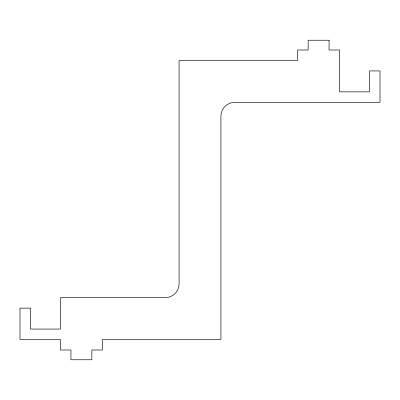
<?xml version="1.0" encoding="UTF-8"?>
<svg xmlns="http://www.w3.org/2000/svg" width="400" height="400" viewBox="0 0 400 400"><rect width="100%" height="100%" fill="white"/><g stroke="black" fill="none" stroke-linecap="round" stroke-linejoin="round"><path stroke-width="0.6" d="M329.07 40.235L308.14 40.235L308.14 50L297.675 50L297.675 60.465L179.07 60.465L179.07 283.72A13.955 13.955 0 0 1 165.115 297.675L60.465 297.675L60.465 329.07L30.465 329.07L30.465 308.14L20 308.14L20 339.535L60.465 339.535L60.465 350L70.93 350L70.93 359.765L91.86 359.765L91.86 350L102.325 350L102.325 339.535L220.93 339.535L220.93 116.28A13.955 13.955 0 0 1 234.885 102.325L380 102.325L380 70.93L369.535 70.93L369.535 91.86L339.535 91.86L339.535 50L329.07 50L329.07 40.235"/></g></svg>
